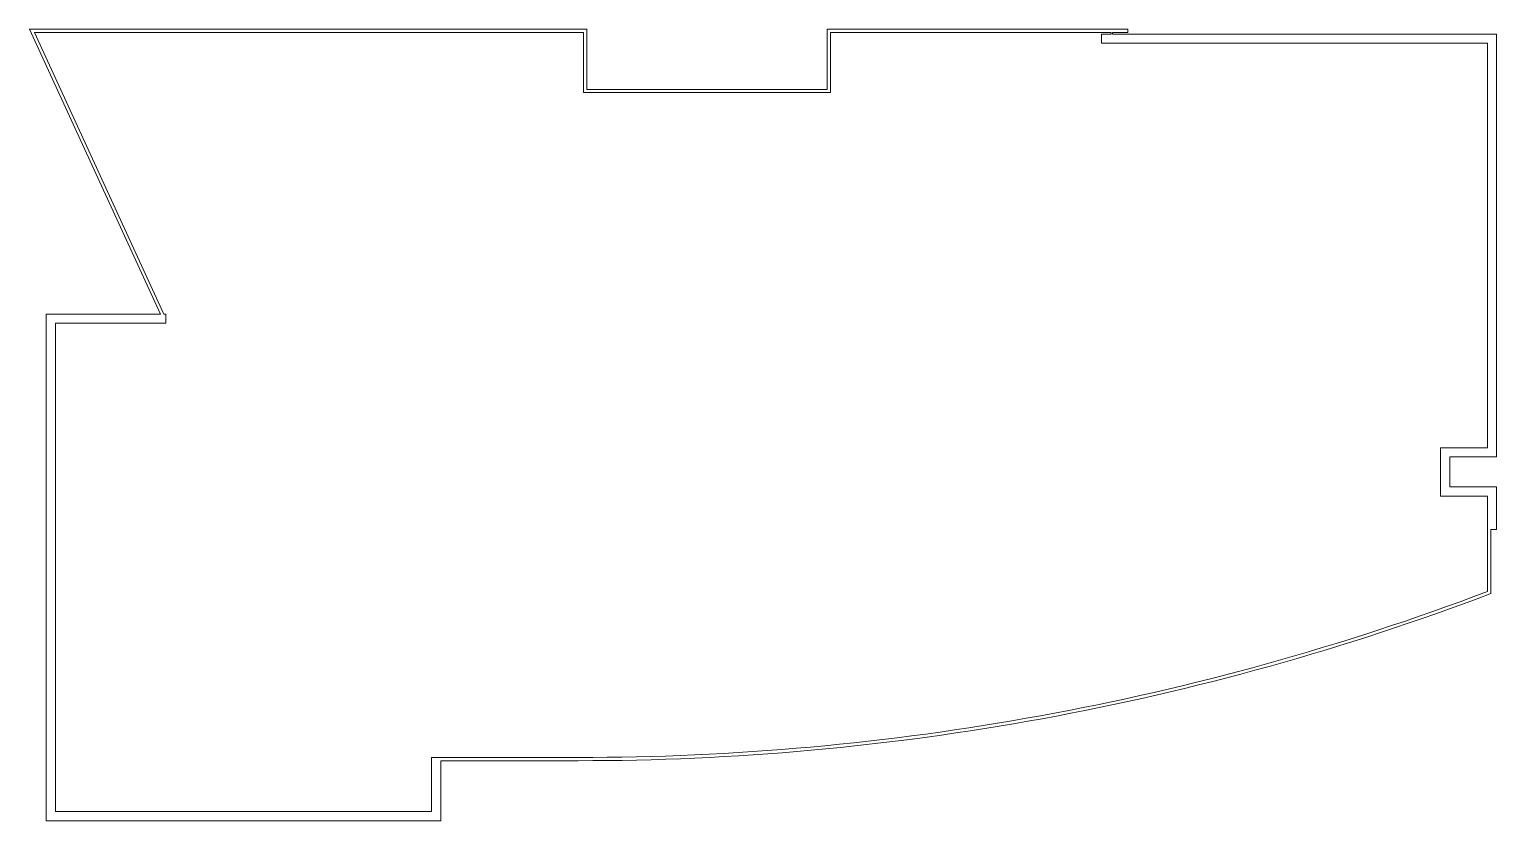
# Model space of a CAD drawing. Header units: inches. Extents: x -182 to 2551, y 89 to 1564.
import ezdxf

# ---------------------------------------------------------------- set-up
doc = ezdxf.new("R2010")
doc.units = ezdxf.units.IN
doc.header["$LTSCALE"] = 0.5
doc.header["$MEASUREMENT"] = 0
doc.layers.add('G-Anno-Nplt', color=140, linetype='Continuous', lineweight=18, plot=False)

msp = doc.modelspace()

# ---------------------------------------------------------------- linework, layer by layer
at = {"layer": 'G-Anno-Nplt'}
for points in [[(856, 1564), (856, 1452), (1304, 1452), (1304, 1564), (1864, 1564), (1864, 1558), (1835.1, 1558), (1835.1, 1555), (2551, 1555), (2551, 767), (2463.5, 767), (2463.5, 711), (2551, 711), (2551, 632), (2540, 632), (2540, 512.3, -0.091193), (840, 200.8), (584, 200.7), (584, 89), (-151, 89), (-151, 1033), (61.7, 1033), (-182.4, 1564)], [(850, 1558), (850, 1446), (1310, 1446), (1310, 1558), (1832.6, 1558), (1832.6, 1555), (1815, 1555), (1815, 1538), (2534, 1538), (2534, 784), (2446.5, 784), (2446.5, 694), (2534, 694), (2534, 632), (2534, 632), (2534, 516.1, -0.090796), (840, 206.8), (567, 206.7), (567, 106), (-134, 106), (-134, 1016), (72.1, 1016), (72.1, 1033), (68.3, 1033), (-173, 1558)]]:
    msp.add_lwpolyline(points, format="xyb", close=True, dxfattribs=at)

doc.saveas('drawing.dxf')
